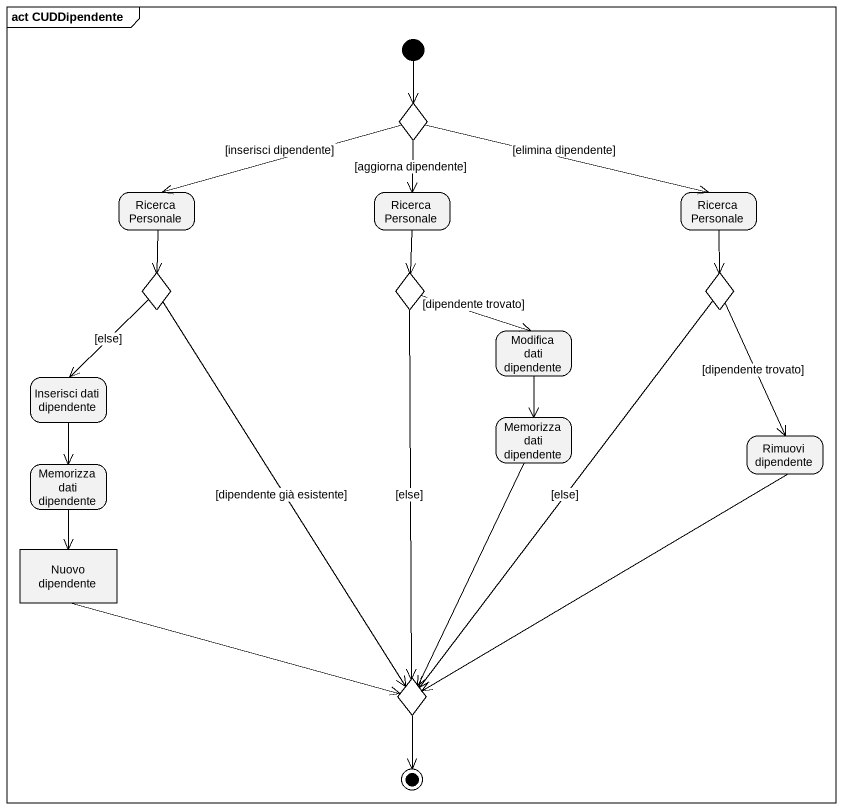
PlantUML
@startuml
mainframe act CUDDipendente
hide empty description
state choice1 <<choice>>
state "Ricerca Personale" as Ricerca_Personale
state "Ricerca Personale" as Ricerca_Personale_2
state "Ricerca Personale" as Ricerca_Personale_3
state choice2 <<choice>>
state choice3 <<choice>>
state choice4 <<choice>>
state "Modifica dati dipendente" as Modifica_dati_dipendente
state "Inserisci dati dipendente" as Inserisci_dati_dipendente
state "Memorizza dati dipendente" as Memorizza_dati_dipendente
state "Rimuovi dipendente" as Rimuovi_dipendente
state "Memorizza dati dipendente" as Memorizza_dati_dipendente_2
state "Nuovo dipendente" as Nuovo_dipendente <<object>>
state choice5 <<choice>>
[*] --> choice1
choice1 -left-> Ricerca_Personale : [inserisci dipendente]
choice1 --> Ricerca_Personale_2 : [aggiorna dipendente]
choice1 -right-> Ricerca_Personale_3 : [elimina dipendente]
Ricerca_Personale --> choice2
Ricerca_Personale_2 --> choice3
Ricerca_Personale_3 --> choice4
choice2 --> Inserisci_dati_dipendente : [else]
choice2 --> choice5 : [dipendente già esistente]
choice3 -right-> Modifica_dati_dipendente : [dipendente trovato]
choice3 --> choice5 : [else]
choice4 --> Rimuovi_dipendente : [dipendente trovato]
choice4 --> choice5 : [else]
Modifica_dati_dipendente --> Memorizza_dati_dipendente
Inserisci_dati_dipendente --> Memorizza_dati_dipendente_2
Memorizza_dati_dipendente --> choice5
Rimuovi_dipendente --> choice5
Memorizza_dati_dipendente_2 --> Nuovo_dipendente
Nuovo_dipendente -right-> choice5
choice5 --> [*]
@enduml
